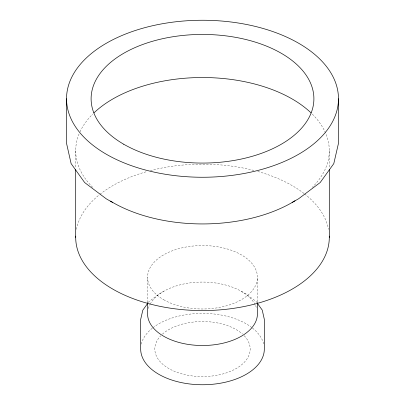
<?xml version="1.0" encoding="UTF-8"?>
<svg xmlns="http://www.w3.org/2000/svg" width="405" height="405" viewBox="0 0 405 405"><rect width="100%" height="100%" fill="white"/><g stroke="black" fill="none" stroke-linecap="round" stroke-linejoin="round"><path stroke-width="0.3" stroke-dasharray="2.02 1.52" d="M147.562 302.505L147.562 277.324M257.438 301.781L257.438 277.228M148.281 302.565L149.01 301.553L158.846 294.157L163.711 291.392M241.405 291.327L246.27 294.091L256.076 301.477L256.8 302.489M329.3 150.741L329.3 167.817M75.7 150.716L75.7 167.791M244.235 335.755A47.674 27.525 0 0 1 202.535 376.584A47.674 27.525 0 0 1 160.729 335.796M162.41 334.166A47.674 27.525 0 0 1 242.473 334.064M76.464 229.341A126.8 73.209 0 0 1 99.422 194.729M99.908 194.339A126.8 73.209 0 0 1 146.676 171.634M150.29 170.652A126.8 73.209 0 0 1 254.689 170.647M257.707 171.462A126.8 73.209 0 0 1 304.109 193.57M304.606 193.954A126.8 73.209 0 0 1 328.541 229.362M312.316 114.129A126.8 73.209 0 0 1 312.306 187.338M92.684 187.328A126.8 73.209 0 0 1 79.491 132.956M80.028 131.772A126.8 73.209 0 0 1 92.694 114.119M148.326 308.514A54.938 31.717 0 0 1 149.936 304.56M150.225 304.033A54.938 31.717 0 0 1 202.91 282.072A54.938 31.717 0 0 1 255.023 304.489M255.55 305.542A54.938 31.717 0 0 1 256.648 308.428M141.274 344.128A61.818 35.691 0 0 1 152.472 328.096M152.953 327.716A61.818 35.691 0 0 1 252.021 327.701M252.502 328.075A61.818 35.691 0 0 1 263.706 344.053M163.701 299.73A54.938 31.717 0 0 0 255.585 285.444A54.938 31.717 0 0 0 188.214 246.65A54.938 31.717 0 0 0 163.701 299.73"/><path stroke-width="0.61" d="M147.562 302.505L147.562 313.834A54.938 31.717 0 0 0 202.581 345.511A54.938 31.717 0 0 0 257.438 313.743L257.438 302.413M147.552 303.578L142.813 310.164L140.682 319.398L140.682 349.1A61.818 35.691 0 0 0 202.571 384.75A61.818 35.691 0 0 0 264.318 349.019L264.318 319.317L262.232 310.083L257.524 303.502M292.101 202.459L298.586 198.779L320.183 182.544L333.791 163.63L338.474 143.324L338.474 98.774A135.974 78.504 0 0 0 134.541 30.76A135.974 78.504 0 0 0 134.485 166.728A135.974 78.504 0 0 0 338.474 98.774M112.777 202.53L106.292 198.85L84.67 182.569L71.113 163.61L66.526 143.284L66.526 98.734M329.3 169.715L329.3 237.376M75.7 169.69L75.7 237.35M329.28 236.15A126.8 73.209 0 0 1 202.48 310.574A126.8 73.209 0 0 1 75.72 236.13M295.022 200.789A126.8 73.209 0 0 1 110.54 201.133M93.95 112.894A126.8 73.209 0 0 1 311.06 112.904M123.743 144.241A111.4 64.319 0 0 0 310.108 115.39A111.4 64.319 0 0 0 173.649 36.632A111.4 64.319 0 0 0 123.743 144.241"/></g></svg>
